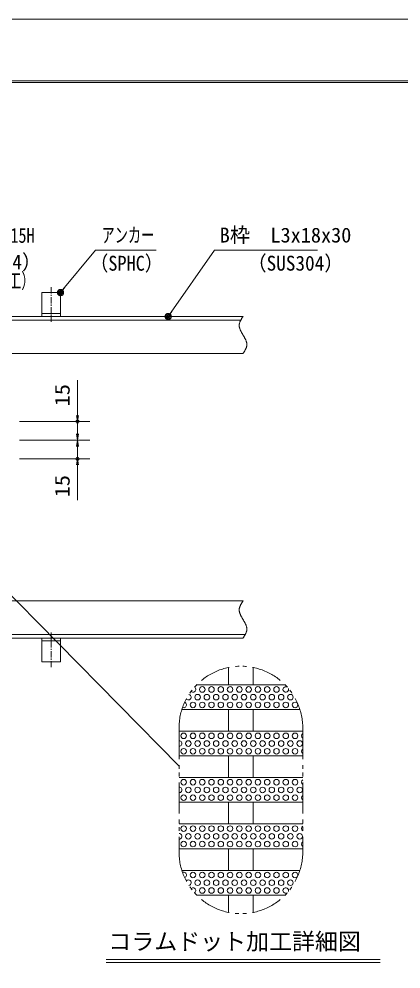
# Model space of a CAD drawing. Units: millimetres, scale not verified. Extents: x -1050 to 1050, y -742 to 742.
# Drawn here: x 0 to 309, y -25 to 742 of the extents above; entities that cross this region are included whole.
import ezdxf
from ezdxf.enums import TextEntityAlignment as Align

# ---------------------------------------------------------------- set-up
doc = ezdxf.new("R2010")
doc.units = ezdxf.units.MM
doc.header["$LTSCALE"] = 5
doc.header["$PDMODE"] = 32
doc.header["$PDSIZE"] = 2.5
doc.linetypes.add('CHAIN1', pattern=[8, 5, -1, 1, -1])
doc.linetypes.add('DOUBLE_CHAIN1', pattern=[8.8, 5, -1, 0.6, -0.6, 0.6, -1])
for name, color, linetype, lineweight in [('0-0_7-図\u3000枠', 4, 'Continuous', 9), ('0-1_寸法注釈', 2, 'Continuous', 9), ('0-2_ハッチング', 4, 'Continuous', 9), ('0-3_想像線', 134, 'DOUBLE_CHAIN1', 9), ('0-4_0', 2, 'Continuous', 9), ('0-5_DEFPOINTS', 134, 'Continuous', 9), ('0-6_枠', 7, 'Continuous', 9), ('0-7_蓋', 5, 'Continuous', 9), ('0-8_アンカー', 7, 'Continuous', 9)]:
    doc.layers.add(name, color=color, linetype=linetype, lineweight=lineweight)
doc.styles.add('HG丸ｺﾞｼｯｸM-PRO', font='')
doc.styles.add('ＭＳ ゴシック', font='')
doc.styles.get('HG丸ｺﾞｼｯｸM-PRO').set_extended_font_data('HG丸ｺﾞｼｯｸM-PRO')
doc.styles.get('ＭＳ ゴシック').set_extended_font_data('MS Gothic')

# ---------------------------------------------------------------- blocks, each defined once
blk = doc.blocks.new('A$C5D7C781A')
at = {"layer": '0-8_アンカー'}
for p, q in [((0, 118.78), (0, 22.26)), ((0, 118.78), (75, 118.78)), ((75, 118.78), (75, 22.26)), ((75, 33.76), (0, 33.76)), ((0, 22.26), (75, 22.26))]:
    blk.add_line(p, q, dxfattribs=at)
at = {"layer": '0-8_アンカー', "color": 6, "linetype": 'CHAIN1'}
blk.add_line((37.5, 140.11), (37.5, 0), dxfattribs=at)
blk = doc.blocks.new('_OPEN')
at = {"layer": '0-4_0'}
blk.add_line((0, 0), (-5, 0), dxfattribs=at)
blk.add_lwpolyline([(-5, 0.833), (0, 0), (-5, -0.833)], dxfattribs=at)
blk = doc.blocks.new('_Dot')
at = {"layer": '0-4_0'}
for p, q in [((-2.5, 0), (-5, 0)), ((2.445, 0.5), (-2.445, 0.5)), ((1.997, 1.5), (-1.997, 1.5)), ((2.289, -0.995), (-2.289, -0.995)), ((1.499, -1.995), (-1.499, -1.995))]:
    blk.add_line(p, q, dxfattribs=at)
for points in [[(2.5, 0), (2.48, 0.313), (2.421, 0.622), (2.324, 0.92), (2.191, 1.204), (2.023, 1.469), (1.822, 1.711), (1.594, 1.926), (1.34, 2.111), (1.064, 2.262), (0.773, 2.378), (0.468, 2.456), (0.157, 2.495), (-0.157, 2.495), (-0.468, 2.456), (-0.773, 2.378), (-1.064, 2.262), (-1.34, 2.111), (-1.594, 1.926), (-1.822, 1.711), (-2.023, 1.469), (-2.191, 1.204), (-2.324, 0.92), (-2.421, 0.622), (-2.48, 0.313), (-2.5, 0), (0, 0)], [(-2.5, 0), (-2.48, -0.313), (-2.421, -0.622), (-2.324, -0.92), (-2.191, -1.204), (-2.023, -1.469), (-1.822, -1.711), (-1.594, -1.926), (-1.34, -2.111), (-1.064, -2.262), (-0.773, -2.378), (-0.468, -2.456), (-0.157, -2.495), (0.157, -2.495), (0.468, -2.456), (0.773, -2.378), (1.064, -2.262), (1.34, -2.111), (1.594, -1.926), (1.822, -1.711), (2.023, -1.469), (2.191, -1.204), (2.324, -0.92), (2.421, -0.622), (2.48, -0.313), (2.5, 0), (0, 0)]]:
    blk.add_lwpolyline(points, close=True, dxfattribs=at)

msp = doc.modelspace()

# ---------------------------------------------------------------- linework, layer by layer
at = {"layer": '0-0_7-図\u3000枠'}
msp.add_line((-973.75, 691.25), (998.75, 691.25), dxfattribs=at)
msp.add_lwpolyline([(-975, 692.5), (1000, 692.5), (1000, -692.5)], dxfattribs=at)
at = {"layer": '0-1_寸法注釈'}
for p, q in [((47.506, 422.034), (47.506, 450.571)), ((0.7, 417.034), (57.506, 417.034)), ((47.506, 402.034), (47.506, 417.034)), ((47.506, 407.034), (47.506, 412.034)), ((0.7, 402.034), (57.506, 402.034)), ((0.7, 402.034), (57.506, 402.034)), ((47.506, 402.034), (47.506, 387.034)), ((47.506, 397.034), (47.506, 392.034)), ((0.7, 387.034), (57.506, 387.034)), ((47.506, 382.034), (47.506, 353.497)), ((129.584, 138.56), (-32.307, 303.029)), ((70.626, -17.648), (292.09, -17.648)), ((70.626, -20.148), (292.09, -20.148))]:
    msp.add_line(p, q, dxfattribs=at)
for points in [[(111.25, 555.527), (62.196, 555.527), (34.473, 522.097)], [(241.569, 555.527), (158.218, 555.527), (121.436, 502.847)]]:
    msp.add_lwpolyline(points, dxfattribs=at)
at = {"layer": '0-2_ハッチング'}
for centre in [(148.367, 200.532), (155.867, 200.532), (163.367, 200.532), (170.867, 200.532), (178.367, 200.532), (185.867, 200.532), (193.367, 200.532), (200.867, 200.532), (208.367, 200.532), (144.617, 194.282), (152.117, 194.282), (159.617, 194.282), (167.117, 194.282), (174.617, 194.282), (182.117, 194.282), (189.617, 194.282), (197.117, 194.282), (204.617, 194.282), (212.117, 194.282), (219.617, 194.282), (140.867, 188.032), (148.367, 188.032), (155.867, 188.032), (163.367, 188.032), (170.867, 188.032), (178.367, 188.032), (185.867, 188.032), (193.367, 188.032), (200.867, 188.032), (208.367, 188.032), (215.867, 188.032), (223.367, 188.032), (133.367, 163.032), (140.867, 163.032), (148.367, 163.032), (155.867, 163.032), (163.367, 163.032), (170.867, 163.032), (178.367, 163.032), (185.867, 163.032), (193.367, 163.032), (200.867, 163.032), (208.367, 163.032), (215.867, 163.032), (223.367, 163.032), (137.117, 156.782), (144.617, 156.782), (152.117, 156.782), (159.617, 156.782), (167.117, 156.782), (174.617, 156.782), (182.117, 156.782), (189.617, 156.782), (197.117, 156.782), (204.617, 156.782), (212.117, 156.782), (219.617, 156.782), (227.117, 156.782), (133.367, 150.532), (140.867, 150.532), (148.367, 150.532), (155.867, 150.532), (163.367, 150.532), (170.867, 150.532), (178.367, 150.532), (185.867, 150.532), (193.367, 150.532), (200.867, 150.532), (208.367, 150.532), (215.867, 150.532), (223.367, 150.532), (133.367, 125.532), (140.867, 125.532), (148.367, 125.532), (155.867, 125.532), (163.367, 125.532), (170.867, 125.532), (178.367, 125.532), (185.867, 125.532), (193.367, 125.532), (200.867, 125.532), (208.367, 125.532), (215.867, 125.532), (223.367, 125.532), (133.367, 113.032), (137.117, 119.282), (140.867, 113.032), (144.617, 119.282), (148.367, 113.032), (152.117, 119.282), (155.867, 113.032), (159.617, 119.282), (163.367, 113.032), (167.117, 119.282), (170.867, 113.032), (174.617, 119.282), (178.367, 113.032), (182.117, 119.282), (185.867, 113.032), (189.617, 119.282), (193.367, 113.032), (197.117, 119.282), (200.867, 113.032), (204.617, 119.282), (208.367, 113.032), (212.117, 119.282), (215.867, 113.032), (219.617, 119.282), (223.367, 113.032), (227.117, 119.282), (133.367, 88.032), (140.867, 88.032), (148.367, 88.032), (155.867, 88.032), (163.367, 88.032), (170.867, 88.032), (178.367, 88.032), (185.867, 88.032), (193.367, 88.032), (200.867, 88.032), (208.367, 88.032), (215.867, 88.032), (223.367, 88.032), (133.367, 75.532), (137.117, 81.782), (140.867, 75.532), (144.617, 81.782), (148.367, 75.532), (152.117, 81.782), (155.867, 75.532), (159.617, 81.782), (163.367, 75.532), (167.117, 81.782), (170.867, 75.532), (174.617, 81.782), (178.367, 75.532), (182.117, 81.782), (185.867, 75.532), (189.617, 81.782), (193.367, 75.532), (197.117, 81.782), (200.867, 75.532), (204.617, 81.782), (208.367, 75.532), (212.117, 81.782), (215.867, 75.532), (219.617, 81.782), (223.367, 75.532), (227.117, 81.782), (140.867, 50.532), (144.617, 44.282), (148.367, 50.532), (152.117, 44.282), (155.867, 50.532), (159.617, 44.282), (163.367, 50.532), (167.117, 44.282), (170.867, 50.532), (174.617, 44.282), (178.367, 50.532), (182.117, 44.282), (185.867, 50.532), (189.617, 44.282), (193.367, 50.532), (197.117, 44.282), (200.867, 50.532), (204.617, 44.282), (208.367, 50.532), (212.117, 44.282), (215.867, 50.532), (219.617, 44.282), (223.367, 50.532), (148.367, 38.032), (155.867, 38.032), (163.367, 38.032), (170.867, 38.032), (178.367, 38.032), (185.867, 38.032), (193.367, 38.032), (200.867, 38.032), (208.367, 38.032)]:
    msp.add_circle(centre, 2.25, dxfattribs=at)
for centre, start, end in [((140.867, 200.532), 226.1328, 56.05076), ((215.867, 200.532), 61.16595, 20.30999), ((137.117, 194.282), 222.07154, 76.95869), ((133.367, 188.032), 246.04217, 69.79371), ((230.867, 163.032), 124.75989, 235.24011), ((129.617, 156.782), 269.16442, 90.83558), ((230.867, 150.532), 124.75989, 235.24011), ((230.867, 125.532), 124.75989, 235.24011), ((129.617, 119.282), 269.16442, 90.83558), ((230.867, 113.032), 124.75989, 235.24011), ((230.867, 88.032), 124.75989, 235.24011), ((129.617, 81.782), 269.16442, 90.83558), ((230.867, 75.532), 124.75989, 235.24011), ((133.367, 50.532), 290.20629, 113.95783), ((137.117, 44.282), 283.04131, 137.92846), ((140.867, 38.032), 303.94924, 133.8672), ((215.867, 38.032), 339.69001, 298.83405)]:
    msp.add_arc(centre, 2.25, start, end, dxfattribs=at)
at = {"layer": '0-3_想像線'}
for p, q in [((129.584, 169.282), (129.584, 69.282)), ((229.584, 169.282), (229.584, 69.282))]:
    msp.add_line(p, q, dxfattribs=at)
for points in [[(181.321, 502.034), (181.13, 501.741), (180.94, 501.447), (180.751, 501.154), (180.564, 500.86), (180.379, 500.566), (180.198, 500.273), (180.021, 499.979), (179.848, 499.685), (179.68, 499.391), (179.518, 499.096), (179.363, 498.801), (179.215, 498.507), (179.074, 498.211), (178.942, 497.916), (178.82, 497.62), (178.706, 497.324), (178.604, 497.028), (178.512, 496.731), (178.432, 496.433), (178.364, 496.136), (178.31, 495.838), (178.268, 495.539), (178.242, 495.24), (178.23, 494.94), (178.232, 494.64), (178.248, 494.34), (178.277, 494.039), (178.318, 493.737), (178.372, 493.436), (178.438, 493.133), (178.514, 492.831), (178.601, 492.528), (178.697, 492.224), (178.803, 491.921), (178.918, 491.617), (179.041, 491.313), (179.172, 491.008), (179.31, 490.703), (179.454, 490.398)], [(179.454, 490.398), (179.605, 490.093), (179.761, 489.788), (179.922, 489.482), (180.087, 489.177), (180.256, 488.871), (180.429, 488.565), (180.604, 488.259), (180.781, 487.953), (180.96, 487.646), (181.141, 487.34), (181.321, 487.034)], [(183.189, 483.67), (183.038, 483.975), (182.882, 484.28), (182.721, 484.586), (182.556, 484.892), (182.387, 485.197), (182.214, 485.503), (182.039, 485.809), (181.861, 486.115), (181.682, 486.422), (181.502, 486.728), (181.321, 487.034)], [(181.321, 472.034), (181.512, 472.328), (181.703, 472.621), (181.892, 472.914), (182.079, 473.208), (182.263, 473.502), (182.445, 473.795), (182.622, 474.089), (182.795, 474.383), (182.963, 474.678), (183.124, 474.972), (183.28, 475.267), (183.428, 475.562), (183.568, 475.857), (183.7, 476.152), (183.823, 476.448), (183.936, 476.744), (184.039, 477.041), (184.131, 477.337), (184.211, 477.635), (184.279, 477.932), (184.333, 478.23), (184.374, 478.529), (184.401, 478.828), (184.413, 479.128), (184.411, 479.428), (184.395, 479.728), (184.366, 480.029), (184.324, 480.331), (184.271, 480.633), (184.205, 480.935), (184.129, 481.237), (184.042, 481.54), (183.945, 481.844), (183.839, 482.147), (183.725, 482.451), (183.602, 482.756), (183.471, 483.06), (183.333, 483.365), (183.189, 483.67)], [(181.321, 272.034), (181.13, 271.741), (180.94, 271.447), (180.751, 271.154), (180.564, 270.86), (180.379, 270.566), (180.198, 270.273), (180.021, 269.979), (179.848, 269.685), (179.68, 269.391), (179.518, 269.096), (179.363, 268.801), (179.215, 268.507), (179.074, 268.211), (178.942, 267.916), (178.82, 267.62), (178.706, 267.324), (178.604, 267.028), (178.512, 266.731), (178.432, 266.433), (178.364, 266.136), (178.31, 265.838), (178.268, 265.539), (178.242, 265.24), (178.23, 264.94), (178.232, 264.64), (178.248, 264.34), (178.277, 264.039), (178.318, 263.737), (178.372, 263.436), (178.438, 263.133), (178.514, 262.831), (178.601, 262.528), (178.697, 262.224), (178.803, 261.921), (178.918, 261.617), (179.041, 261.313), (179.172, 261.008), (179.31, 260.703), (179.454, 260.398)], [(179.454, 260.398), (179.605, 260.093), (179.761, 259.788), (179.922, 259.482), (180.087, 259.177), (180.256, 258.871), (180.429, 258.565), (180.604, 258.259), (180.781, 257.953), (180.96, 257.646), (181.141, 257.34), (181.321, 257.034)], [(183.189, 253.67), (183.038, 253.975), (182.882, 254.28), (182.721, 254.586), (182.556, 254.892), (182.387, 255.197), (182.214, 255.503), (182.039, 255.809), (181.861, 256.115), (181.682, 256.422), (181.502, 256.728), (181.321, 257.034)], [(181.321, 242.034), (181.512, 242.328), (181.703, 242.621), (181.892, 242.914), (182.079, 243.208), (182.263, 243.502), (182.445, 243.795), (182.622, 244.089), (182.795, 244.383), (182.963, 244.678), (183.124, 244.972), (183.28, 245.267), (183.428, 245.562), (183.568, 245.857), (183.7, 246.152), (183.823, 246.448), (183.936, 246.744), (184.039, 247.041), (184.131, 247.337), (184.211, 247.635), (184.279, 247.932), (184.333, 248.23), (184.374, 248.529), (184.401, 248.828), (184.413, 249.128), (184.411, 249.428), (184.395, 249.728), (184.366, 250.029), (184.324, 250.331), (184.271, 250.633), (184.205, 250.935), (184.129, 251.237), (184.042, 251.54), (183.945, 251.844), (183.839, 252.147), (183.725, 252.451), (183.602, 252.756), (183.471, 253.06), (183.333, 253.365), (183.189, 253.67)]]:
    msp.add_lwpolyline(points, dxfattribs=at)
for centre, start, end in [((179.584, 169.282), 0, 180), ((179.584, 69.282), 180, 0)]:
    msp.add_arc(centre, 50, start, end, dxfattribs=at)
at = {"layer": '0-5_DEFPOINTS'}
msp.add_lwpolyline([(-1050, -742.5), (-1050, 742.5), (1050, 742.5), (1050, -742.5)], close=True, dxfattribs=at)
for p in [(47.506, 417.034), (47.506, 387.034)]:
    msp.add_point(p, dxfattribs=at)
at = {"layer": '0-6_枠'}
for p, q in [((-523.679, 502.034), (181.321, 502.034)), ((-520.679, 499.034), (179.485, 499.034)), ((-18.679, 472.034), (181.321, 472.034)), ((-18.679, 272.034), (181.321, 272.034)), ((-523.679, 242.034), (181.321, 242.034)), ((-520.679, 245.034), (183.158, 245.034))]:
    msp.add_line(p, q, dxfattribs=at)
at = {"layer": '0-7_蓋'}
for p, q in [((169.584, 218.272), (169.584, 204.282)), ((189.584, 218.272), (189.584, 204.282)), ((215.291, 204.282), (143.877, 204.282)), ((227.281, 184.282), (131.887, 184.282)), ((169.584, 184.282), (169.584, 166.782)), ((189.584, 184.282), (189.584, 166.782)), ((229.584, 166.782), (129.584, 166.782)), ((229.584, 146.782), (129.584, 146.782)), ((169.584, 146.782), (169.584, 129.282)), ((189.584, 146.782), (189.584, 129.282)), ((229.584, 129.282), (129.584, 129.282)), ((229.584, 109.282), (129.584, 109.282)), ((169.584, 109.282), (169.584, 91.782)), ((189.584, 109.282), (189.584, 91.782)), ((229.584, 91.782), (129.584, 91.782)), ((229.584, 71.782), (129.584, 71.782)), ((169.584, 71.782), (169.584, 54.282)), ((189.584, 71.782), (189.584, 54.282)), ((227.281, 54.282), (131.887, 54.282)), ((215.291, 34.282), (143.877, 34.282)), ((169.584, 34.282), (169.584, 20.292)), ((189.584, 34.282), (189.584, 20.292))]:
    msp.add_line(p, q, dxfattribs=at)

# ---------------------------------------------------------------- block references
at = {"layer": '0-1_寸法注釈'}
for name, p, rotation in [('_Dot', (33.821, 521.338), 229.33113), ('_Dot', (120.853, 502.034), 234.35189), ('_OPEN', (47.506, 417.034), 270), ('_OPEN', (47.506, 402.034), 270), ('_OPEN', (47.506, 402.034), 90), ('_OPEN', (47.506, 387.034), 90)]:
    msp.add_blockref(name, p, dxfattribs=dict(at, rotation=rotation))
at = {"layer": '0-8_アンカー', "xscale": 0.2, "yscale": 0.2}
msp.add_blockref('A$C5D7C781A', (18.821, 497.582), dxfattribs=at)
at = {"layer": '0-8_アンカー', "xscale": -0.2, "yscale": 0.2, "rotation": 180}
msp.add_blockref('A$C5D7C781A', (18.821, 246.486), dxfattribs=at)

# ---------------------------------------------------------------- texts
at = {"layer": '0-1_寸法注釈', "color": 7, "style": 'ＭＳ ゴシック'}
for s, height, width, p in [('エンドバー\u3000TB15H', 12.03, 0.8, (-98.591, 557.995)), ('アンカー', 12.02, 0.65, (66.974, 558.214)), ('（SUS304）', 12.02, 0.95, (-59.517, 536.44)), ('（SPHC）', 12.03, 0.9, (57.7, 535.424)), ('（SUS304）', 12.02, 0.95, (184.789, 535.478)), ('（コラムドット加工）', 12.02, 0.65, (-93.784, 521.294))]:
    msp.add_text(s, height=height, dxfattribs=dict(at, width=width)).set_placement(p, align=Align.BOTTOM_LEFT)
at = {"layer": '0-1_寸法注釈', "color": 7}
for s, height, style, p in [('B枠\u3000L3x18x30', 12.02, 'ＭＳ ゴシック', (162.471, 558.214)), ('コラムドット加工詳細図', 13.6, 'HG丸ｺﾞｼｯｸM-PRO', (72.483, -14.076))]:
    msp.add_text(s, height=height, dxfattribs=dict(at, style=style)).set_placement(p, align=Align.BOTTOM_LEFT)
at = {"layer": '0-1_寸法注釈', "color": 7, "style": 'ＭＳ ゴシック', "width": 1.1}
for p in [(44.819, 429.414), (44.819, 355.877)]:
    msp.add_text('15', height=12.02, rotation=90, dxfattribs=at).set_placement(p, align=Align.BOTTOM_LEFT)

doc.saveas('drawing.dxf')
